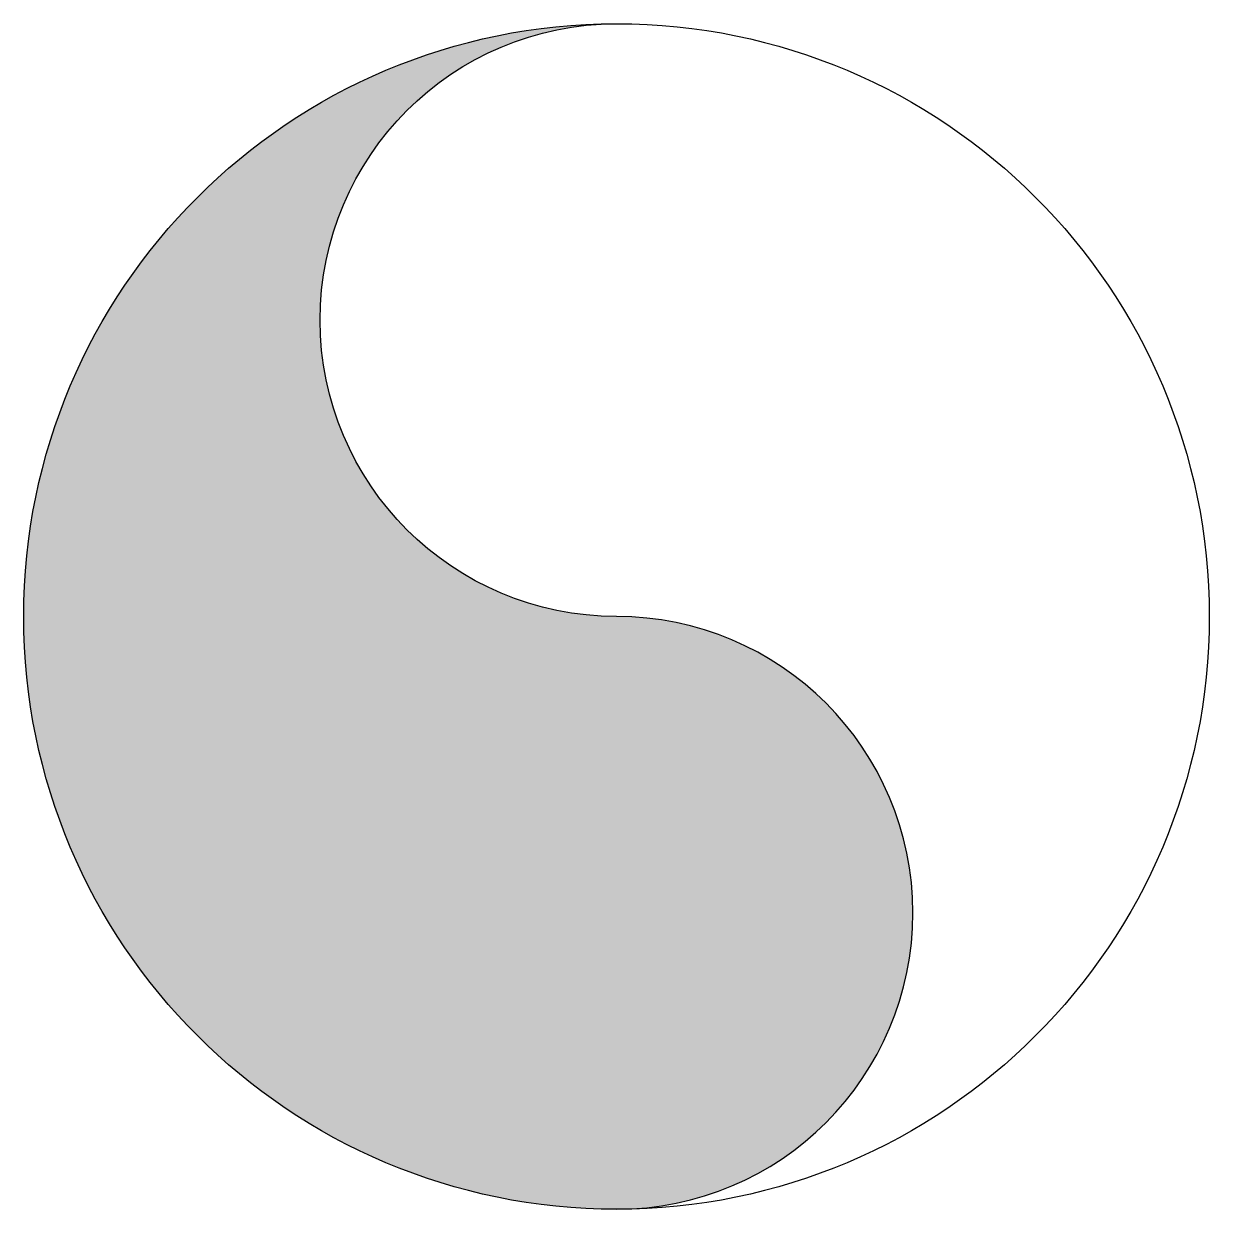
# Model space of a CAD drawing. Extents: x 0 to 0.405, y -0.203 to 0.203.
import ezdxf

# ---------------------------------------------------------------- set-up
doc = ezdxf.new("R2010")
doc.units = 0
doc.header["$LTSCALE"] = 0.375

msp = doc.modelspace()

# ---------------------------------------------------------------- hatches: boundary and pattern name
msp.add_hatch(color=256).paths.add_polyline_path([(0.2025, 0.2025, 0.414214), (0, 0, 0.414214), (0.2025, -0.2025, 1), (0.2025, 0, -1)])

# ---------------------------------------------------------------- linework, layer by layer
msp.add_lwpolyline([(0.2025, -0.2025, 1), (0.2025, 0, -1), (0.2025, 0.2025)], format="xyb")
msp.add_circle((0.2025, 0), 0.2025)

doc.saveas('drawing.dxf')
